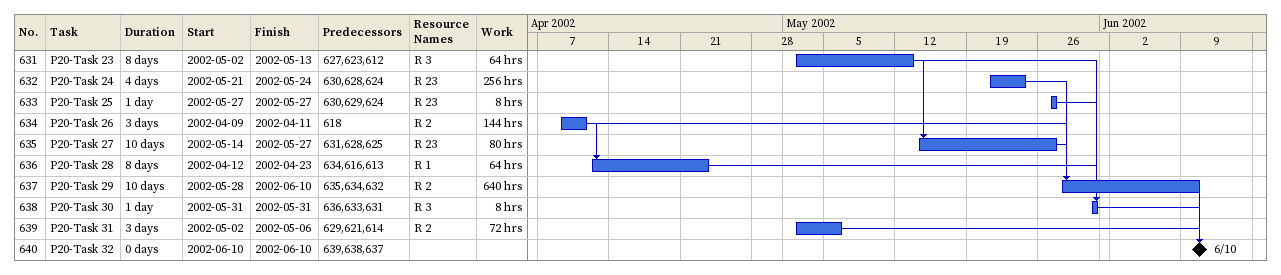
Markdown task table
| ID | Task | Duration | Start | Finish | Predecessors | Resources | Work (h) |
|---|---|---|---|---|---|---|---|
| 631 | P20-Task 23 | 8d | 2002-05-02 | 2002-05-13 | 627, 623, 612 | R 3 | 64 |
| 632 | P20-Task 24 | 4d | 2002-05-21 | 2002-05-24 | 630, 628, 624 | R 23 | 256 |
| 633 | P20-Task 25 | 1d | 2002-05-27 | 2002-05-27 | 630, 629, 624 | R 23 | 8 |
| 634 | P20-Task 26 | 3d | 2002-04-09 | 2002-04-11 | 618 | R 2 | 144 |
| 635 | P20-Task 27 | 10d | 2002-05-14 | 2002-05-27 | 631, 628, 625 | R 23 | 80 |
| 636 | P20-Task 28 | 8d | 2002-04-12 | 2002-04-23 | 634, 616, 613 | R 1 | 64 |
| 637 | P20-Task 29 | 10d | 2002-05-28 | 2002-06-10 | 635, 634, 632 | R 2 | 640 |
| 638 | P20-Task 30 | 1d | 2002-05-31 | 2002-05-31 | 636, 633, 631 | R 3 | 8 |
| 639 | P20-Task 31 | 3d | 2002-05-02 | 2002-05-06 | 629, 621, 614 | R 2 | 72 |
| 640 | P20-Task 32 | 0d | 2002-06-10 | 2002-06-10 | 639, 638, 637 |  |  |
